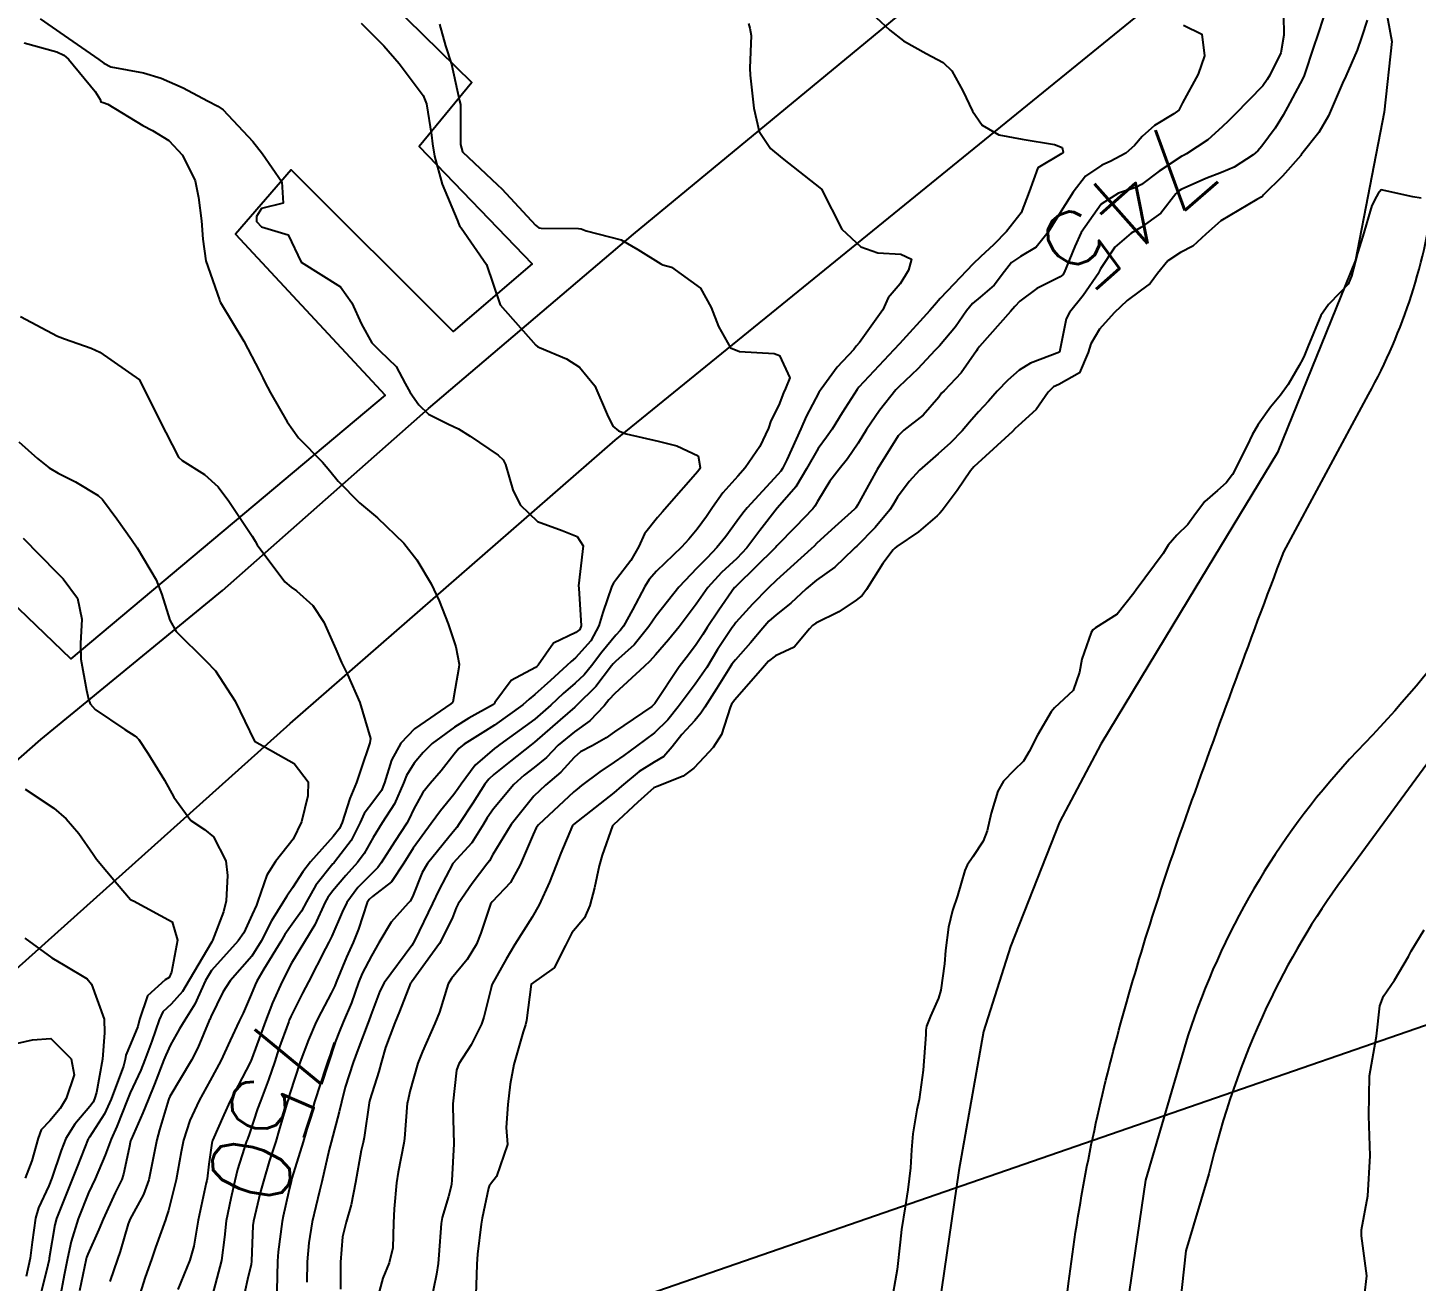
# Model space of a CAD drawing. Header units: metres. Extents: x 318500 to 325275, y 7408834 to 7428799.
# Drawn here: x 323699.8 to 323769.3, y 7420430.4 to 7420493.1 of the extents above; entities that cross this region are included whole.
import ezdxf
from ezdxf.enums import TextEntityAlignment as Align

# ---------------------------------------------------------------- set-up
doc = ezdxf.new("R2010")
doc.units = ezdxf.units.M
doc.header["$MEASUREMENT"] = 0
doc.linetypes.add('CONTINUO', pattern=[0])
for name, color, linetype in [('Cotas', 45, 'Continuous'), ('Curvas de Nivel 1m', 11, 'Continuous'), ('Curvas de Nivel 5m', 15, 'Continuous'), ('Edificações', 30, 'Continuous'), ('Linha Férrea', 20, 'Continuous'), ('TEXTO', 45, 'Continuous'), ('Vias Primárias', 230, 'Continuous')]:
    doc.layers.add(name, color=color, linetype=linetype)
doc.styles.add('Style-STANDARD', font='STANDARD.shx')

msp = doc.modelspace()

# ---------------------------------------------------------------- linework, layer by layer
at = {"layer": 'Curvas de Nivel 1m', "flags": 128}
for points, elevation in [([(323742.243, 7420493.658), (323742.927, 7420493.03), (323743.612, 7420492.492), (323744.748, 7420491.864), (323745.596, 7420491.402), (323746.036, 7420490.993), (323746.575, 7420489.985), (323747.063, 7420488.975), (323747.553, 7420488.268), (323748.373, 7420487.782), (323749.546, 7420487.576), (323751.171, 7420487.296), (323751.543, 7420487.152), (323751.598, 7420486.919), (323751.578, 7420486.881), (323751.539, 7420486.856), (323750.326, 7420486.134), (323749.906, 7420484.936), (323749.499, 7420483.888), (323748.759, 7420482.951), (323748.132, 7420482.308), (323747.471, 7420481.683), (323747.1, 7420481.338), (323746.759, 7420480.977), (323746.125, 7420480.309), (323745.439, 7420479.594), (323745.157, 7420479.272), (323744.935, 7420478.997), (323743.413, 7420477.324), (323743.125, 7420477.024), (323741.381, 7420475.163), (323741.329, 7420475.102), (323741.285, 7420475.051), (323740.535, 7420473.885), (323740.044, 7420473.063), (323739.758, 7420472.654), (323739.34, 7420472.102), (323738.753, 7420471.079), (323738.23, 7420470.172), (323737.3, 7420469.118), (323737.284, 7420469.1), (323736.413, 7420467.983), (323735.762, 7420467.123), (323735.265, 7420466.592), (323734.508, 7420465.887), (323733.826, 7420465.144), (323733.581, 7420464.811), (323733.237, 7420464.309), (323732.382, 7420463.163), (323731.856, 7420462.524), (323731.199, 7420461.763), (323730.919, 7420461.46), (323730.635, 7420461.188), (323729.169, 7420459.84), (323728.867, 7420459.511), (323728.625, 7420459.215), (323727.905, 7420458.469), (323727.147, 7420457.916), (323726.332, 7420457.242), (323725.74, 7420456.641), (323725.123, 7420456.127), (323724.633, 7420455.751), (323724.118, 7420455.275), (323723.092, 7420454.063), (323722.769, 7420453.609), (323722.585, 7420453.295), (323722.002, 7420452.37), (323721.06, 7420451.323), (323720.357, 7420450.003), (323720.033, 7420449.325), (323719.153, 7420447.489), (323719.076, 7420447.339), (323718.999, 7420447.226), (323717.622, 7420445.36), (323717.398, 7420444.94), (323716.956, 7420443.74), (323716.86, 7420443.462), (323716.824, 7420443.371), (323716.299, 7420442.013), (323716.067, 7420441.379), (323715.67, 7420440.141), (323715.478, 7420439.381), (323715.37, 7420438.905), (323714.962, 7420437.389), (323714.866, 7420437.026), (323714.496, 7420435.395), (323714.378, 7420434.932), (323714.016, 7420433.402), (323713.851, 7420432.358), (323713.771, 7420431.405), (323713.758, 7420430.383)], 747), ([(323764.652, 7420493.727), (323764.32, 7420492.75), (323764.137, 7420492.227), (323763.654, 7420490.759), (323763.589, 7420490.611), (323762.947, 7420489.396), (323762.603, 7420488.77), (323762.216, 7420488.118), (323761.547, 7420487.215), (323761.336, 7420486.991), (323761.101, 7420486.787), (323760.16, 7420486.171), (323759.526, 7420485.897), (323758.747, 7420485.596), (323757.513, 7420485.057), (323757.376, 7420484.977), (323757.246, 7420484.843), (323756.479, 7420483.872), (323755.493, 7420483.143), (323755.01, 7420482.867), (323754.186, 7420482.173), (323753.463, 7420481.076), (323753.409, 7420480.942), (323753.385, 7420480.891), (323752.594, 7420479.747), (323751.923, 7420478.905), (323751.756, 7420478.577), (323751.423, 7420476.91), (323749.973, 7420476.36), (323749.396, 7420476.009), (323748.828, 7420475.509), (323748.299, 7420474.956), (323747.867, 7420474.468), (323747.364, 7420473.922), (323746.92, 7420473.411), (323746.552, 7420472.978), (323745.959, 7420472.369), (323745.338, 7420471.826), (323744.405, 7420471.004), (323743.886, 7420470.447), (323743.31, 7420469.655), (323743.073, 7420469.254), (323742.929, 7420469.026), (323742.184, 7420468.139), (323741.272, 7420467.208), (323741.189, 7420467.133), (323741.109, 7420467.052), (323740.167, 7420466.155), (323739.254, 7420465.498), (323738.746, 7420465.078), (323737.979, 7420464.349), (323737.23, 7420463.764), (323736.875, 7420463.455), (323736.576, 7420463.11), (323735.957, 7420462.37), (323735.196, 7420461.522), (323735.026, 7420461.298), (323734.922, 7420461.133), (323734.252, 7420460.067), (323733.668, 7420459.145), (323733.469, 7420458.843), (323733.16, 7420458.487), (323732.524, 7420457.785), (323732.037, 7420457.167), (323731.615, 7420456.691), (323731.128, 7420456.393), (323730.379, 7420455.933), (323729.5, 7420455.204), (323729.107, 7420454.87), (323728.18, 7420454.138), (323727.09, 7420453.275), (323727.053, 7420453.231), (323726.465, 7420451.843), (323726.222, 7420451.243), (323725.899, 7420450.395), (323725.379, 7420449.255), (323725.024, 7420448.637), (323724.166, 7420447.273), (323723.734, 7420446.544), (323723.025, 7420445.289), (323723.014, 7420445.255), (323722.977, 7420445.111), (323722.601, 7420443.647), (323722.488, 7420443.295), (323721.979, 7420442.261), (323721.359, 7420441.306), (323721.239, 7420440.993), (323721.059, 7420439.308), (323721.054, 7420439.153), (323721.101, 7420437.308), (323721.011, 7420435.468), (323720.994, 7420435.308), (323720.973, 7420435.183), (323720.84, 7420434.671), (323720.525, 7420433.614), (323720.476, 7420433.315), (323720.361, 7420431.752), (323720.315, 7420431.317), (323720.243, 7420430.777), (323719.944, 7420429.322)], 744), ([(323700.4, 7420493.598), (323701.608, 7420492.762), (323703.346, 7420491.554), (323703.587, 7420491.376), (323703.94, 7420491.192), (323705.58, 7420490.889), (323706.465, 7420490.629), (323707.57, 7420490.142), (323708.788, 7420489.482), (323709.298, 7420489.215), (323709.556, 7420489.038), (323711.046, 7420487.455), (323711.531, 7420486.838), (323712.493, 7420485.435), (323712.562, 7420484.366), (323711.49, 7420484.1), (323711.228, 7420483.708), (323711.239, 7420483.452), (323711.477, 7420483.187), (323712.819, 7420482.776), (323713.46, 7420481.42), (323715.442, 7420480.185), (323716.008, 7420479.384), (323716.48, 7420478.313), (323717.01, 7420477.374), (323717.396, 7420476.979), (323718.222, 7420476.191), (323718.678, 7420475.351), (323718.929, 7420474.902), (323719.364, 7420474.272), (323719.835, 7420473.811), (323720.848, 7420473.318), (323721.347, 7420473.08), (323721.926, 7420472.719), (323723.327, 7420471.756), (323723.569, 7420471.531), (323723.685, 7420471.285), (323724.053, 7420470.024), (323724.43, 7420469.273), (323725.288, 7420468.434), (323726.534, 7420467.989), (323727.277, 7420467.693), (323727.575, 7420467.227), (323727.548, 7420466.945), (323727.354, 7420465.229), (323727.356, 7420465.112), (323727.478, 7420463.227), (323727.406, 7420463.039), (323727.215, 7420462.893), (323726.095, 7420462.358), (323725.321, 7420461.258), (323725.264, 7420461.184), (323725.188, 7420461.136), (323723.973, 7420460.483), (323723.162, 7420459.393), (323723.129, 7420459.321), (323723.085, 7420459.291), (323721.858, 7420458.598), (323721.148, 7420458.158), (323720.027, 7420457.327), (323719.577, 7420456.89), (323719.125, 7420456.346), (323718.734, 7420455.727), (323718.584, 7420455.348), (323718.135, 7420454.313), (323717.523, 7420453.363), (323717.073, 7420452.635), (323716.617, 7420451.822), (323716.287, 7420451.378), (323715.703, 7420450.731), (323715.038, 7420449.942), (323714.798, 7420449.629), (323714.672, 7420449.395), (323714.151, 7420448.265), (323713.64, 7420447.41), (323712.989, 7420446.346), (323712.509, 7420445.425), (323712.032, 7420444.361), (323711.675, 7420443.433), (323711.481, 7420442.895), (323710.945, 7420441.44), (323710.937, 7420441.423), (323710.919, 7420441.381), (323709.92, 7420439.455), (323709.596, 7420438.753), (323709.029, 7420437.468), (323708.992, 7420437.344), (323708.852, 7420436.289), (323708.761, 7420435.551), (323708.747, 7420435.471), (323708.717, 7420435.35), (323708.308, 7420433.478), (323708.091, 7420432.19), (323707.904, 7420431.483), (323707.298, 7420430.015)], 751), ([(323720.385, 7420493.329), (323720.692, 7420492.235), (323720.99, 7420491.319), (323721.383, 7420489.493), (323721.435, 7420489.312), (323721.447, 7420489.2), (323721.438, 7420487.312), (323721.534, 7420486.941), (323723.295, 7420485.292), (323723.507, 7420485.088), (323725.19, 7420483.264), (323725.353, 7420483.136), (323725.479, 7420483.111), (323727.349, 7420483.102), (323727.478, 7420483.08), (323727.728, 7420482.977), (323729.473, 7420482.528), (323730.317, 7420482.045), (323731.462, 7420481.332), (323731.573, 7420481.29), (323731.996, 7420481.172), (323733.445, 7420480.119), (323733.978, 7420479.145), (323734.359, 7420478.197), (323734.957, 7420477.134), (323735.398, 7420476.946), (323737.14, 7420476.847), (323737.397, 7420476.752), (323737.92, 7420475.626), (323737.703, 7420475.095), (323737.601, 7420474.872), (323737.367, 7420474.26), (323736.977, 7420473.484), (323736.856, 7420473.107), (323736.421, 7420472.198), (323735.68, 7420471.125), (323735.316, 7420470.702), (323734.576, 7420469.868), (323734.056, 7420469.142), (323733.751, 7420468.688), (323733.284, 7420468.054), (323732.871, 7420467.561), (323732.496, 7420467.162), (323731.252, 7420465.949), (323730.887, 7420465.544), (323730.658, 7420465.189), (323730.048, 7420464.018), (323729.59, 7420463.204), (323729.428, 7420462.995), (323729.213, 7420462.757), (323728.518, 7420461.899), (323727.998, 7420461.222), (323727.634, 7420460.775), (323727.177, 7420460.346), (323726.58, 7420459.828), (323725.966, 7420459.248), (323725.153, 7420458.549), (323723.416, 7420457.286), (323723.258, 7420457.168), (323723.137, 7420457.076), (323722.178, 7420456.246), (323721.472, 7420455.306), (323721.331, 7420455.083), (323721.102, 7420454.777), (323720.446, 7420453.964), (323719.981, 7420453.326), (323719.068, 7420452.091), (323718.609, 7420451.347), (323717.988, 7420450.413), (323717.035, 7420449.675), (323716.87, 7420449.534), (323716.77, 7420449.373), (323716.341, 7420448.046), (323716.07, 7420447.379), (323715.729, 7420446.646), (323715.221, 7420445.388), (323715.15, 7420445.216), (323714.972, 7420444.84), (323714.465, 7420443.89), (323714.226, 7420443.401), (323713.838, 7420442.505), (323713.412, 7420441.413), (323712.904, 7420439.829), (323712.811, 7420439.511), (323712.785, 7420439.421), (323712.355, 7420437.948), (323712.192, 7420437.427), (323711.863, 7420436.422), (323711.576, 7420435.433), (323711.423, 7420434.845), (323711.074, 7420433.437), (323711.042, 7420433.212), (323710.979, 7420431.438), (323710.957, 7420431.27), (323710.781, 7420430.517), (323710.555, 7420429.443)], 749), ([(323735.856, 7420493.36), (323735.914, 7420493.126), (323735.981, 7420492.758), (323735.913, 7420491.125), (323735.935, 7420490.775), (323736.117, 7420489.122), (323736.389, 7420487.958), (323736.961, 7420487.109), (323737.533, 7420486.628), (323739.51, 7420485.07), (323740.518, 7420483.06), (323741.471, 7420482.176), (323742.323, 7420481.892), (323743.468, 7420481.819), (323744.015, 7420481.561), (323743.852, 7420481.014), (323743.712, 7420480.76), (323743.45, 7420480.329), (323742.843, 7420479.625), (323742.57, 7420479.033), (323741.405, 7420477.402), (323741.248, 7420477.206), (323741.12, 7420477.053), (323740.296, 7420476.156), (323739.485, 7420475.069), (323739.446, 7420475.002), (323739.377, 7420474.891), (323738.744, 7420473.695), (323738.475, 7420473.083), (323737.771, 7420471.53), (323737.549, 7420471.097), (323737.468, 7420470.958), (323737.325, 7420470.786), (323735.781, 7420469.123), (323735.567, 7420468.855), (323735.29, 7420468.468), (323734.723, 7420467.691), (323734.275, 7420467.14), (323733.782, 7420466.628), (323733.26, 7420466.11), (323732.363, 7420465.163), (323731.225, 7420463.723), (323730.862, 7420463.185), (323730.125, 7420462.277), (323729.193, 7420461.438), (323729.083, 7420461.32), (323729.002, 7420461.212), (323728.211, 7420460.183), (323727.253, 7420459.229), (323727.203, 7420459.187), (323727.159, 7420459.149), (323726.431, 7420458.519), (323725.141, 7420457.395), (323724.977, 7420457.262), (323723.951, 7420456.454), (323723.117, 7420455.786), (323722.859, 7420455.547), (323722.662, 7420455.294), (323722.05, 7420454.347), (323721.373, 7420453.307), (323721.253, 7420453.133), (323721.076, 7420452.916), (323719.785, 7420451.329), (323719.515, 7420450.871), (323719.035, 7420449.657), (323718.922, 7420449.451), (323718.823, 7420449.343), (323717.977, 7420448.394), (323717.359, 7420447.365), (323716.993, 7420446.709), (323716.526, 7420445.833), (323716.343, 7420445.376), (323715.98, 7420444.365), (323715.563, 7420443.384), (323715.383, 7420442.948), (323714.925, 7420441.753), (323714.822, 7420441.491), (323714.783, 7420441.392), (323714.716, 7420441.191), (323714.134, 7420439.401), (323713.861, 7420438.43), (323713.57, 7420437.41), (323713.005, 7420435.581), (323712.962, 7420435.418), (323712.835, 7420434.873), (323712.565, 7420433.681), (323712.517, 7420433.423), (323712.314, 7420431.908), (323712.29, 7420431.425), (323712.257, 7420429.944)], 748), ([(323757.626, 7420493.269), (323758.544, 7420492.826), (323758.679, 7420491.748), (323758.362, 7420490.828), (323757.576, 7420489.394), (323757.386, 7420489.027), (323757.143, 7420488.844), (323756.166, 7420488.249), (323755.553, 7420487.701), (323755.163, 7420487.248), (323754.741, 7420486.872), (323753.959, 7420486.458), (323753.531, 7420486.273), (323752.712, 7420485.713), (323752.094, 7420484.911), (323751.501, 7420483.972), (323750.843, 7420482.92), (323750.242, 7420482.165), (323749.471, 7420481.699), (323749.02, 7420481.394), (323748.667, 7420480.952), (323748.146, 7420480.263), (323747.44, 7420479.665), (323747.06, 7420479.349), (323746.76, 7420478.977), (323746.215, 7420478.189), (323745.412, 7420477.237), (323745.185, 7420476.993), (323744.326, 7420476.076), (323743.382, 7420475.18), (323743.231, 7420475.022), (323742.405, 7420473.993), (323741.757, 7420473.044), (323741.343, 7420472.356), (323740.815, 7420471.575), (323740.392, 7420471.059), (323739.925, 7420470.46), (323739.306, 7420469.45), (323739.17, 7420469.204), (323739.078, 7420469.073), (323738.204, 7420468.169), (323737.272, 7420467.227), (323737.215, 7420467.157), (323737.164, 7420467.102), (323735.251, 7420465.227), (323735.203, 7420465.178), (323735.16, 7420465.131), (323734.362, 7420464.01), (323733.791, 7420463.144), (323733.571, 7420462.791), (323733.206, 7420462.239), (323732.736, 7420461.618), (323732.381, 7420461.162), (323731.172, 7420459.338), (323731.015, 7420459.182), (323729.147, 7420457.925), (323728.734, 7420457.624), (323728.025, 7420457.221), (323727.445, 7420456.917), (323727.131, 7420456.634), (323726.455, 7420455.905), (323725.701, 7420455.251), (323725.104, 7420454.699), (323723.979, 7420453.277), (323723.065, 7420451.775), (323722.887, 7420451.467), (323722.757, 7420451.293), (323722.02, 7420450.326), (323721.324, 7420449.307), (323721.224, 7420449.113), (323721.023, 7420448.581), (323720.384, 7420447.319), (323718.981, 7420445.392), (323718.947, 7420445.34), (323718.384, 7420443.923), (323718.157, 7420443.352), (323717.695, 7420442.117), (323717.471, 7420441.362), (323717.357, 7420440.93), (323716.902, 7420439.512), (323716.867, 7420439.361), (323716.618, 7420437.62), (323716.567, 7420437.365), (323716.478, 7420436.978), (323716.189, 7420435.37), (323715.962, 7420434.244), (323715.716, 7420433.377), (323715.543, 7420432.645), (323715.441, 7420431.38), (323715.435, 7420430.039)], 746), ([(323766.815, 7420493.529), (323766.551, 7420492.716), (323766.304, 7420492.026), (323765.739, 7420490.728), (323765.586, 7420490.377), (323764.878, 7420488.74), (323764.395, 7420487.91), (323763.541, 7420486.834), (323763.512, 7420486.789), (323763.491, 7420486.76), (323762.579, 7420485.714), (323761.633, 7420484.779), (323761.573, 7420484.716), (323761.509, 7420484.673), (323761.283, 7420484.559), (323759.497, 7420483.492), (323758.747, 7420482.821), (323758.09, 7420482.222), (323757.476, 7420481.898), (323756.83, 7420481.486), (323756.317, 7420480.851), (323755.958, 7420480.347), (323755.447, 7420479.98), (323754.804, 7420479.505), (323754.147, 7420478.879), (323753.422, 7420478.061), (323752.98, 7420477.329), (323752.857, 7420476.896), (323752.417, 7420475.878), (323751.386, 7420475.301), (323751.113, 7420475.185), (323750.852, 7420474.918), (323750.25, 7420474.043), (323749.354, 7420473.225), (323749.204, 7420473.091), (323749.057, 7420472.944), (323747.334, 7420471.363), (323747.13, 7420471.174), (323746.955, 7420470.974), (323746.297, 7420469.999), (323745.542, 7420468.988), (323745.429, 7420468.858), (323745.296, 7420468.725), (323744.366, 7420467.921), (323743.273, 7420467.192), (323743.18, 7420467.113), (323743.1, 7420467.023), (323742.576, 7420466.343), (323741.766, 7420465.042), (323741.548, 7420464.743), (323741.242, 7420464.498), (323740.366, 7420463.926), (323739.224, 7420463.356), (323739.051, 7420463.244), (323738.898, 7420463.075), (323738.136, 7420462.156), (323737.199, 7420461.712), (323736.852, 7420461.449), (323736.552, 7420461.11), (323735.174, 7420459.516), (323735.009, 7420459.294), (323734.943, 7420459.132), (323734.505, 7420457.781), (323734.077, 7420457.141), (323733.629, 7420456.648), (323733.124, 7420456.1), (323732.584, 7420455.692), (323731.278, 7420455.177), (323731.109, 7420455.12), (323730.307, 7420454.396), (323729.091, 7420453.263), (323729.063, 7420453.237), (323729.04, 7420453.21), (323728.53, 7420451.754), (323728.381, 7420451.217), (323728.146, 7420450.117), (323727.91, 7420449.221), (323727.644, 7420448.604), (323727.016, 7420447.854), (323726.689, 7420447.235), (323726.126, 7420446.11), (323724.98, 7420445.284), (323724.748, 7420443.468), (323724.701, 7420443.264), (323724.581, 7420442.901), (323724.117, 7420441.272), (323723.929, 7420440.288), (323723.817, 7420439.276), (323723.729, 7420438.124), (323723.789, 7420437.276), (323723.244, 7420435.666), (323722.948, 7420435.279), (323722.9, 7420435.228), (323722.847, 7420435.084), (323722.523, 7420433.586), (323722.474, 7420433.285), (323722.297, 7420431.788), (323722.257, 7420431.288), (323722.236, 7420430.739), (323722.189, 7420429.289)], 743), ([(323699.602, 7420492.399), (323701.236, 7420491.945), (323701.593, 7420491.769), (323701.819, 7420491.577), (323703.161, 7420489.961), (323703.409, 7420489.552), (323703.446, 7420489.439), (323703.559, 7420489.412), (323703.786, 7420489.32), (323705.547, 7420488.257), (323706.027, 7420488.005), (323706.844, 7420487.51), (323707.529, 7420486.776), (323708.161, 7420485.49), (323708.333, 7420484.652), (323708.477, 7420483.485), (323708.553, 7420482.566), (323708.703, 7420481.481), (323709.374, 7420479.528), (323709.395, 7420479.471), (323709.429, 7420479.399), (323710.602, 7420477.458), (323711.385, 7420475.969), (323711.556, 7420475.622), (323711.637, 7420475.446), (323711.935, 7420474.878), (323712.768, 7420473.429), (323713.338, 7420472.633), (323714.534, 7420471.402), (323714.904, 7420470.984), (323715.311, 7420470.457), (323716.393, 7420469.379), (323717.289, 7420468.63), (323718.613, 7420467.35), (323719.258, 7420466.528), (323719.972, 7420465.329), (323720.378, 7420464.469), (323720.82, 7420463.316), (323721.203, 7420462.169), (323721.375, 7420461.308), (323721.358, 7420461.138), (323721.172, 7420460.09), (323721.064, 7420459.409), (323720.961, 7420459.313), (323719.147, 7420458.06), (323718.459, 7420457.35), (323717.989, 7420456.495), (323717.644, 7420455.362), (323717.489, 7420454.98), (323717.096, 7420454.458), (323716.627, 7420453.834), (323716.419, 7420453.377), (323715.969, 7420452.483), (323715.132, 7420451.389), (323715.096, 7420451.353), (323715.059, 7420451.306), (323714.205, 7420450.241), (323713.726, 7420449.41), (323713.487, 7420448.95), (323713.013, 7420448.287), (323712.651, 7420447.78), (323712.444, 7420447.428), (323711.601, 7420446.049), (323711.248, 7420445.437), (323711.163, 7420445.252), (323710.97, 7420444.77), (323710.56, 7420443.842), (323710.371, 7420443.449), (323709.92, 7420442.47), (323709.447, 7420441.462), (323708.91, 7420440.479), (323708.359, 7420439.478), (323707.903, 7420438.467), (323707.578, 7420437.489), (323707.454, 7420436.898), (323707.204, 7420435.495), (323706.825, 7420433.976), (323706.711, 7420433.611), (323706.673, 7420433.501), (323706.184, 7420432.121), (323705.97, 7420431.508), (323705.665, 7420430.627), (323705.315, 7420429.514)], 752), ([(323769.509, 7420484.627), (323769.094, 7420484.684), (323767.515, 7420485.037), (323767.357, 7420484.858), (323767.272, 7420484.704), (323767.048, 7420484.249), (323766.593, 7420482.713), (323766.335, 7420481.859), (323766.027, 7420480.721), (323765.858, 7420480.32), (323765.447, 7420479.886), (323764.877, 7420479.3), (323764.492, 7420478.744), (323763.847, 7420477.186), (323763.672, 7420476.756), (323763.586, 7420476.579), (323763.402, 7420476.246), (323762.859, 7420475.294), (323762.477, 7420474.769), (323761.976, 7420474.166), (323761.358, 7420473.287), (323761.065, 7420472.784), (323760.805, 7420472.249), (323760.067, 7420470.799), (323759.749, 7420470.378), (323759.318, 7420469.994), (323758.69, 7420469.435), (323758.214, 7420468.821), (323757.831, 7420468.286), (323757.284, 7420467.765), (323756.854, 7420467.259), (323756.597, 7420466.84), (323755.252, 7420465.026), (323755.134, 7420464.862), (323754.302, 7420463.806), (323753.223, 7420463.115), (323753.085, 7420463.029), (323753.005, 7420462.892), (323752.541, 7420461.556), (323752.409, 7420460.898), (323752.092, 7420459.99), (323751.172, 7420459.11), (323750.993, 7420458.913), (323750.32, 7420457.755), (323749.892, 7420456.929), (323749.617, 7420456.449), (323749.126, 7420455.978), (323748.611, 7420455.454), (323748.334, 7420454.952), (323747.996, 7420453.854), (323747.795, 7420452.959), (323747.597, 7420452.447), (323747.071, 7420451.67), (323746.793, 7420451.244), (323746.683, 7420450.974), (323746.311, 7420449.707), (323746.064, 7420448.98), (323745.855, 7420448.149), (323745.717, 7420446.983), (323745.666, 7420446.317), (323745.483, 7420444.985), (323745.364, 7420444.596), (323744.961, 7420443.698), (323744.756, 7420443.19), (323744.729, 7420442.993), (323744.731, 7420442.777), (323744.596, 7420440.995), (323744.386, 7420439.519), (323744.285, 7420438.999), (323744.075, 7420437.809), (323744.01, 7420437.003), (323743.957, 7420436.1), (323743.828, 7420435.005), (323743.69, 7420434.155), (323743.502, 7420433.01), (323743.439, 7420432.382), (323743.291, 7420431.012), (323742.968, 7420429.213)], 742), ([(323699.416, 7420478.7), (323701.272, 7420477.712), (323701.401, 7420477.664), (323701.627, 7420477.577), (323702.961, 7420477.122), (323703.394, 7420476.906), (323705.38, 7420475.53), (323706.372, 7420473.515), (323707.323, 7420471.667), (323707.511, 7420471.497), (323708.624, 7420470.791), (323709.307, 7420470.177), (323709.855, 7420469.464), (323711.02, 7420467.706), (323711.168, 7420467.451), (323711.267, 7420467.268), (323712.652, 7420465.429), (323712.973, 7420465.16), (323713.236, 7420464.976), (323714.052, 7420464.232), (323714.603, 7420463.399), (323715.2, 7420462.05), (323715.483, 7420461.387), (323715.781, 7420460.784), (323716.4, 7420459.378), (323716.932, 7420457.582), (323716.9, 7420457.372), (323716.457, 7420456.04), (323716.242, 7420455.379), (323715.905, 7420454.575), (323715.514, 7420453.386), (323715.381, 7420453.082), (323715.073, 7420452.685), (323713.928, 7420451.407), (323713.554, 7420450.911), (323713.04, 7420450.118), (323712.755, 7420449.703), (323712.575, 7420449.427), (323711.991, 7420448.46), (323711.473, 7420447.443), (323710.993, 7420446.699), (323709.922, 7420445.456), (323709.542, 7420444.89), (323708.953, 7420443.661), (323708.896, 7420443.526), (323708.871, 7420443.471), (323708.304, 7420442.105), (323707.978, 7420441.484), (323706.902, 7420439.666), (323706.85, 7420439.551), (323706.831, 7420439.501), (323706.385, 7420437.997), (323706.246, 7420437.506), (323706.019, 7420436.342), (323705.847, 7420435.51), (323705.58, 7420434.765), (323704.896, 7420433.519), (323704.872, 7420433.466), (323704.817, 7420433.293), (323704.405, 7420431.917), (323704.277, 7420431.528), (323703.896, 7420430.41)], 753), ([(323699.332, 7420472.424), (323700.267, 7420471.596), (323700.856, 7420471.128), (323701.313, 7420470.867), (323702.167, 7420470.425), (323703.302, 7420469.743), (323703.531, 7420469.548), (323704.247, 7420468.579), (323704.973, 7420467.533), (323705.264, 7420467.118), (323706.218, 7420465.515), (323706.502, 7420464.781), (323706.889, 7420463.505), (323707.212, 7420462.938), (323708.702, 7420461.477), (323709.182, 7420460.963), (323710.164, 7420459.46), (323711.14, 7420457.45), (323713.124, 7420456.332), (323713.822, 7420455.409), (323713.794, 7420454.715), (323713.482, 7420453.414), (323713.071, 7420452.542), (323712.187, 7420451.433), (323711.743, 7420450.746), (323711.303, 7420449.446), (323711.229, 7420449.245), (323711.02, 7420448.773), (323710.596, 7420447.864), (323710.32, 7420447.457), (323708.985, 7420445.978), (323708.684, 7420445.474), (323708.15, 7420444.294), (323707.653, 7420443.489), (323707.376, 7420443.061), (323706.931, 7420442.259), (323706.688, 7420441.738), (323706.596, 7420441.503), (323706.129, 7420440.286), (323705.816, 7420439.511), (323705.55, 7420438.854), (323704.959, 7420437.519), (323704.932, 7420437.457), (323704.864, 7420437.1), (323704.582, 7420435.786), (323704.494, 7420435.525), (323704.158, 7420434.854), (323703.555, 7420433.539), (323703.334, 7420433.02), (323702.794, 7420431.789), (323702.73, 7420431.612), (323702.716, 7420431.551), (323702.376, 7420429.946)], 754), ([(323699.648, 7420455.048), (323701.088, 7420454.093), (323701.702, 7420453.571), (323702.349, 7420452.837), (323703.062, 7420451.798), (323703.155, 7420451.643), (323703.22, 7420451.548), (323704.26, 7420450.313), (323704.929, 7420449.522), (323705.029, 7420449.479), (323705.084, 7420449.465), (323707.014, 7420448.416), (323707.272, 7420447.496), (323706.984, 7420445.891), (323706.858, 7420445.624), (323706.669, 7420445.503), (323705.773, 7420444.707), (323705.377, 7420443.516), (323705.292, 7420443.17), (323704.932, 7420442.289), (323704.701, 7420441.746), (323704.659, 7420441.524), (323704.583, 7420441.192), (323703.958, 7420439.534), (323703.622, 7420438.806), (323702.871, 7420437.636), (323702.835, 7420437.586), (323702.813, 7420437.551), (323702.252, 7420436.156), (323702.022, 7420435.562), (323701.491, 7420434.235), (323701.226, 7420433.574), (323701.138, 7420433.252), (323700.862, 7420431.579), (323700.849, 7420431.519), (323700.785, 7420431.231), (323700.463, 7420429.884)], 756), ([(323766.567, 7420428.703), (323766.79, 7420430.7), (323766.532, 7420432.704), (323766.524, 7420433.005), (323766.85, 7420434.7), (323766.956, 7420436.699), (323766.9, 7420438.7), (323766.93, 7420440.7), (323767.285, 7420442.695), (323767.452, 7420444.214), (323767.629, 7420444.69), (323768.185, 7420445.489), (323768.875, 7420446.672), (323769.013, 7420446.938), (323769.669, 7420448.018)], 742), ([(323699.645, 7420447.594), (323700.99, 7420446.609), (323701.64, 7420446.223), (323702.761, 7420445.553), (323702.976, 7420445.292), (323703.615, 7420443.54), (323703.629, 7420442.85), (323703.524, 7420441.541), (323703.233, 7420439.875), (323703.126, 7420439.547), (323703.053, 7420439.393), (323702.894, 7420439.167), (323702.147, 7420438.295), (323701.697, 7420437.568), (323701.455, 7420436.977), (323700.99, 7420435.578), (323700.836, 7420435.21), (323700.317, 7420434.093), (323700.177, 7420433.586), (323700.011, 7420432.379), (323699.907, 7420431.589), (323699.705, 7420430.662)], 757), ([(323698.93, 7420442.254), (323700.02, 7420442.503), (323700.935, 7420442.58), (323701.958, 7420441.564), (323702.114, 7420440.764), (323701.71, 7420439.568), (323701.399, 7420439.066), (323700.883, 7420438.452), (323700.461, 7420437.999), (323700.314, 7420437.586), (323699.988, 7420436.453), (323699.652, 7420435.592)], 758)]:
    msp.add_lwpolyline(points, dxfattribs=dict(at, elevation=elevation))
at = {"layer": 'Curvas de Nivel 5m', "flags": 128}
for points, elevation in [([(323762.629, 7420493.776), (323762.643, 7420492.77), (323762.495, 7420491.883), (323761.945, 7420490.776), (323761.812, 7420490.554), (323761.585, 7420490.235), (323760.196, 7420488.801), (323759.876, 7420488.495), (323759.561, 7420488.183), (323758.832, 7420487.54), (323757.775, 7420486.836), (323757.619, 7420486.758), (323757.538, 7420486.717), (323756.411, 7420485.967), (323755.517, 7420485.301), (323755.229, 7420485.15), (323754.365, 7420484.877), (323753.504, 7420484.313), (323752.507, 7420482.9), (323752.183, 7420482.199), (323751.656, 7420480.908), (323751.581, 7420480.786), (323751.457, 7420480.68), (323750.277, 7420480.098), (323749.438, 7420479.463), (323749.187, 7420479.191), (323748.963, 7420478.947), (323747.412, 7420477.189), (323747.32, 7420477.062), (323747.256, 7420476.972), (323746.488, 7420475.885), (323745.639, 7420474.987), (323745.512, 7420474.854), (323745.375, 7420474.668), (323744.596, 7420473.767), (323743.631, 7420473.016), (323743.347, 7420472.725), (323742.298, 7420471.035), (323741.947, 7420470.414), (323741.303, 7420469.258), (323741.223, 7420469.129), (323741.153, 7420469.051), (323740.179, 7420468.169), (323739.274, 7420467.353), (323739.131, 7420467.213), (323738.986, 7420467.074), (323737.254, 7420465.499), (323736.836, 7420465.106), (323736.048, 7420464.308), (323735.224, 7420463.383), (323735.115, 7420463.237), (323735.041, 7420463.132), (323734.31, 7420462.033), (323733.761, 7420461.144), (323733.537, 7420460.796), (323733.182, 7420460.305), (323732.338, 7420459.162), (323731.818, 7420458.512), (323731.15, 7420457.87), (323730.247, 7420457.193), (323729.607, 7420456.729), (323729.128, 7420456.396), (323728.417, 7420455.92), (323727.495, 7420455.226), (323727.281, 7420455.055), (323727.107, 7420454.911), (323725.345, 7420453.256), (323725.235, 7420453.11), (323725.083, 7420452.775), (323724.433, 7420451.269), (323723.937, 7420450.386), (323723.032, 7420449.416), (323722.972, 7420449.349), (323722.941, 7420449.291), (323722.466, 7420447.845), (323722.243, 7420447.298), (323721.775, 7420446.525), (323720.984, 7420445.578), (323720.828, 7420445.312), (323720.385, 7420443.892), (323720.156, 7420443.322), (323719.533, 7420441.928), (323719.308, 7420441.334), (323718.909, 7420439.929), (323718.797, 7420439.446), (323718.779, 7420439.341), (323718.641, 7420437.574), (323718.61, 7420437.343), (323718.32, 7420435.881), (323718.239, 7420435.346), (323718.121, 7420434.057), (323718.089, 7420433.347), (323718.056, 7420432.093), (323717.864, 7420431.349), (323717.548, 7420430.587), (323717.227, 7420429.355)], 745), ([(323716.472, 7420493.381), (323717.603, 7420492.234), (323718.372, 7420491.358), (323719.566, 7420489.758), (323719.737, 7420489.337), (323719.983, 7420487.772), (323720.043, 7420487.332), (323720.145, 7420486.716), (323720.517, 7420485.325), (323721.266, 7420483.531), (323721.353, 7420483.312), (323721.398, 7420483.23), (323721.478, 7420483.135), (323722.736, 7420481.297), (323723.43, 7420479.29), (323725.205, 7420477.263), (323725.317, 7420477.179), (323725.399, 7420477.144), (323726.742, 7420476.588), (323727.389, 7420476.168), (323728.162, 7420475.222), (323728.78, 7420473.794), (323729.063, 7420473.213), (323729.346, 7420472.973), (323729.723, 7420472.826), (323731.339, 7420472.461), (323732.273, 7420472.229), (323733.329, 7420471.719), (323733.438, 7420471.149), (323733.406, 7420471.062), (323733.318, 7420470.949), (323731.771, 7420469.173), (323731.551, 7420468.921), (323731.292, 7420468.647), (323730.641, 7420467.828), (323730.364, 7420467.194), (323729.965, 7420466.494), (323729.245, 7420465.556), (323729.096, 7420465.357), (323729.016, 7420465.212), (323728.558, 7420463.885), (323728.368, 7420463.219), (323727.958, 7420462.473), (323727.196, 7420461.628), (323726.985, 7420461.441), (323726.759, 7420461.236), (323725.944, 7420460.483), (323725.168, 7420459.793), (323724.88, 7420459.548), (323724.556, 7420459.269), (323723.15, 7420458.243), (323722.562, 7420457.879), (323721.626, 7420457.305), (323721.363, 7420457.082), (323721.132, 7420456.8), (323720.476, 7420455.963), (323719.915, 7420455.328), (323719.558, 7420454.878), (323719.09, 7420454.03), (323718.866, 7420453.56), (323718.747, 7420453.345), (323718.147, 7420452.43), (323717.477, 7420451.364), (323717.3, 7420451.123), (323717.053, 7420450.882), (323716.295, 7420450.124), (323715.757, 7420449.383), (323715.515, 7420448.893), (323715.005, 7420447.694), (323714.907, 7420447.486), (323714.857, 7420447.392), (323714.682, 7420447.08), (323713.829, 7420445.407), (323713.54, 7420444.843), (323712.954, 7420443.676), (323712.873, 7420443.499), (323712.843, 7420443.421), (323712.336, 7420442.019), (323712.143, 7420441.428), (323711.838, 7420440.503), (323711.425, 7420439.435), (323711.282, 7420439.048), (323710.876, 7420437.813), (323710.774, 7420437.539), (323710.739, 7420437.442), (323710.275, 7420436.022), (323710.143, 7420435.45), (323709.946, 7420434.568), (323709.72, 7420433.457), (323709.637, 7420432.628), (323709.486, 7420431.46), (323709.009, 7420429.703)], 750), ([(323699.549, 7420467.606), (323701.245, 7420465.885), (323701.555, 7420465.575), (323702.275, 7420464.609), (323702.485, 7420463.561), (323702.421, 7420462.342), (323702.436, 7420461.561), (323702.729, 7420459.994), (323702.822, 7420459.555), (323702.916, 7420459.312), (323703.155, 7420459.043), (323704.65, 7420458.03), (323705.142, 7420457.711), (323705.245, 7420457.633), (323705.35, 7420457.527), (323705.797, 7420456.853), (323706.621, 7420455.507), (323707.097, 7420454.644), (323707.939, 7420453.487), (323708.633, 7420453.034), (323709.072, 7420452.657), (323709.694, 7420451.464), (323709.785, 7420450.726), (323709.713, 7420449.463), (323709.574, 7420448.913), (323709.028, 7420447.47), (323708.999, 7420447.418), (323707.86, 7420445.487), (323707.536, 7420444.927), (323706.962, 7420444.296), (323706.551, 7420443.909), (323706.364, 7420443.506), (323705.997, 7420442.446), (323705.65, 7420441.513), (323705.438, 7420440.991), (323704.903, 7420439.849), (323704.769, 7420439.522), (323704.24, 7420438.169), (323703.967, 7420437.534), (323703.663, 7420436.732), (323703.158, 7420435.545), (323702.833, 7420434.847), (323702.314, 7420433.558), (323701.957, 7420432.409), (323701.776, 7420431.565), (323701.609, 7420430.736), (323701.388, 7420429.571)], 755)]:
    msp.add_lwpolyline(points, dxfattribs=dict(at, elevation=elevation))
at = {"layer": 'Edificações'}
msp.add_lwpolyline([(323705.705, 7420506.39), (323722.01, 7420490.41), (323719.373, 7420487.21), (323725.024, 7420481.329), (323721.068, 7420477.942), (323712.967, 7420486.034), (323710.181, 7420482.815), (323717.67, 7420474.77), (323701.935, 7420461.568), (323692.375, 7420470.742)], dxfattribs=at)
at = {"layer": 'Linha Férrea'}
for points in [[(323840.146, 7420527.887, -0.339824), (323768.602, 7420068.543), (323704.141, 7420007.763, 0.140169), (323569.283, 7419777.13), (323565.155, 7419761.392, -0.000234), (323561.228, 7419744.645), (323553.453, 7419705.875), (323540.362, 7419648.042), (323505.529, 7419503.284), (323471.394, 7419364.249), (323450.124, 7419265.645, -0.047372), (323375.492, 7419034.63), (323347.077, 7418970.203), (323316.211, 7418903.384), (323295.96, 7418857.357)], [(323295.96, 7418857.357), (323316.211, 7418903.384), (323347.077, 7418970.203), (323375.492, 7419034.63, 0.047372), (323450.124, 7419265.645), (323471.394, 7419364.249), (323505.529, 7419503.284), (323540.362, 7419648.042), (323553.453, 7419705.875), (323561.228, 7419744.645, 0.000234), (323565.155, 7419761.392), (323569.283, 7419777.13, -0.140169), (323704.141, 7420007.763), (323768.602, 7420068.543, 0.339824), (323840.146, 7420527.887, 0.098634)]]:
    msp.add_lwpolyline(points, format="xyb", dxfattribs=at)
at = {"layer": 'TEXTO', "linetype": 'CONTINUO'}
msp.add_polyline3d([(323861.31, 7420474.917, 0), (323609.118, 7420387.651, 0)], dxfattribs=at)
at = {"layer": 'Vias Primárias'}
for points in [[(323415.833, 7419583.302), (323419.047, 7419572.746), (323421.03, 7419562.086), (323421.351, 7419557.374), (323421.618, 7419546.016), (323420.655, 7419534.774), (323419.854, 7419529.552), (323419.495, 7419524.986, 0.238184), (323422.135, 7419522.665), (323425.333, 7419521.775), (323439.384, 7419519.04), (323447.038, 7419517.341, 0.392019), (323449.506, 7419518.783), (323449.894, 7419520.081), (323454.112, 7419536.783), (323456.933, 7419548.508), (323462.14, 7419572.405), (323463.204, 7419579.599, 0.075507), (323463.151, 7419593.445, 0), (323461.926, 7419601.304, 0.173993), (323443.828, 7419629.608, 0.279998), (323404.325, 7419640.182, 0.277838)], [(323934.92, 7420316.776, 0), (323936.242, 7420308.849)], [(323715.644, 7420145.548, 0), (323709.04, 7420132.939)], [(323939.281, 7420278.615, 0), (323933.27, 7420270.921)], [(323840.737, 7420005.613, 0), (323839.679, 7420000.995, -0.226003)], [(323831.088, 7420001.787, 0), (323833.844, 7420008.443, 0.220888)], [(323788.384, 7420495.965), (323787.885, 7420492.153), (323787.308, 7420488.85, -0.097732), (323780.193, 7420470.835), (323777.294, 7420466.525), (323770.711, 7420457.548), (323765.621, 7420450.611, 0.048889), (323761.783, 7420444.136, 0.05186), (323758.89, 7420435.796), (323757.742, 7420431.943), (323756.695, 7420422.32), (323756.545, 7420418.467), (323755.05, 7420405.358), (323753.702, 7420395.375), (323751.757, 7420380.815), (323749.457, 7420365.588), (323747.288, 7420347.974)], [(323783.271, 7420486.815, -0.126931), (323765.932, 7420456.544, 0.107631), (323757.844, 7420442.71), (323755.727, 7420435.491), (323754.583, 7420427.734), (323753.154, 7420416.11), (323751.96, 7420405.711), (323750.243, 7420391.649), (323748.049, 7420376.68, -0.531334), (323744.603, 7420376.769), (323746.43, 7420390.54), (323748.816, 7420407.65), (323751.056, 7420423.76), (323751.867, 7420430.319, -0.03371), (323754.106, 7420441.929, -0.020989), (323757.585, 7420453.184, -0.005309), (323762.637, 7420466.921), (323766.881, 7420474.797, 0.097129), (323770.179, 7420485.057, 0.382722), (323778.168, 7420482.25, 0.209759), (323783.271, 7420486.815, 0.212816)]]:
    msp.add_lwpolyline(points, format="xyb", dxfattribs=at)
for points in [[(323622.661, 7420385.785), (323630.308, 7420392.176), (323643.222, 7420404.388), (323657.268, 7420417.592), (323668.178, 7420427.956), (323679.221, 7420438.068), (323689.521, 7420447.946), (323700.434, 7420457.535), (323709.539, 7420464.996), (323719.835, 7420474.097), (323730.103, 7420482.819), (323741.728, 7420492.409), (323753.063, 7420501.804)], [(323625.694, 7420376.829), (323639.324, 7420390.148), (323661.426, 7420410.418), (323680.731, 7420428.71), (323696.284, 7420443.433), (323712.912, 7420458.332), (323729.177, 7420472.516), (323758.711, 7420496.508)], [(323767.738, 7420494.181), (323768.039, 7420492.45), (323767.663, 7420488.921), (323766.23, 7420481.515), (323762.318, 7420471.892), (323757.848, 7420464.516), (323753.482, 7420457.294), (323751.415, 7420453.39), (323748.968, 7420447.177), (323747.612, 7420442.92), (323746.372, 7420435.975), (323745.281, 7420428.411), (323744.19, 7420420.546), (323742.873, 7420410.507), (323741.82, 7420402.791), (323740.507, 7420393.716), (323739.229, 7420385.107), (323737.799, 7420374.541), (323736.332, 7420364.799), (323735.053, 7420354.117)]]:
    msp.add_lwpolyline(points, dxfattribs=at)

# ---------------------------------------------------------------- texts
at = {"layer": 'Cotas', "style": 'Style-STANDARD'}
for s, rotation, p in [('745', 221.43235, (323754.847, 7420484.152, 745)), ('750', 251.93183, (323711.944, 7420438.986, 750))]:
    msp.add_text(s, height=4, rotation=rotation, dxfattribs=at).set_placement(p, align=Align.MIDDLE_CENTER)

doc.saveas('drawing.dxf')
